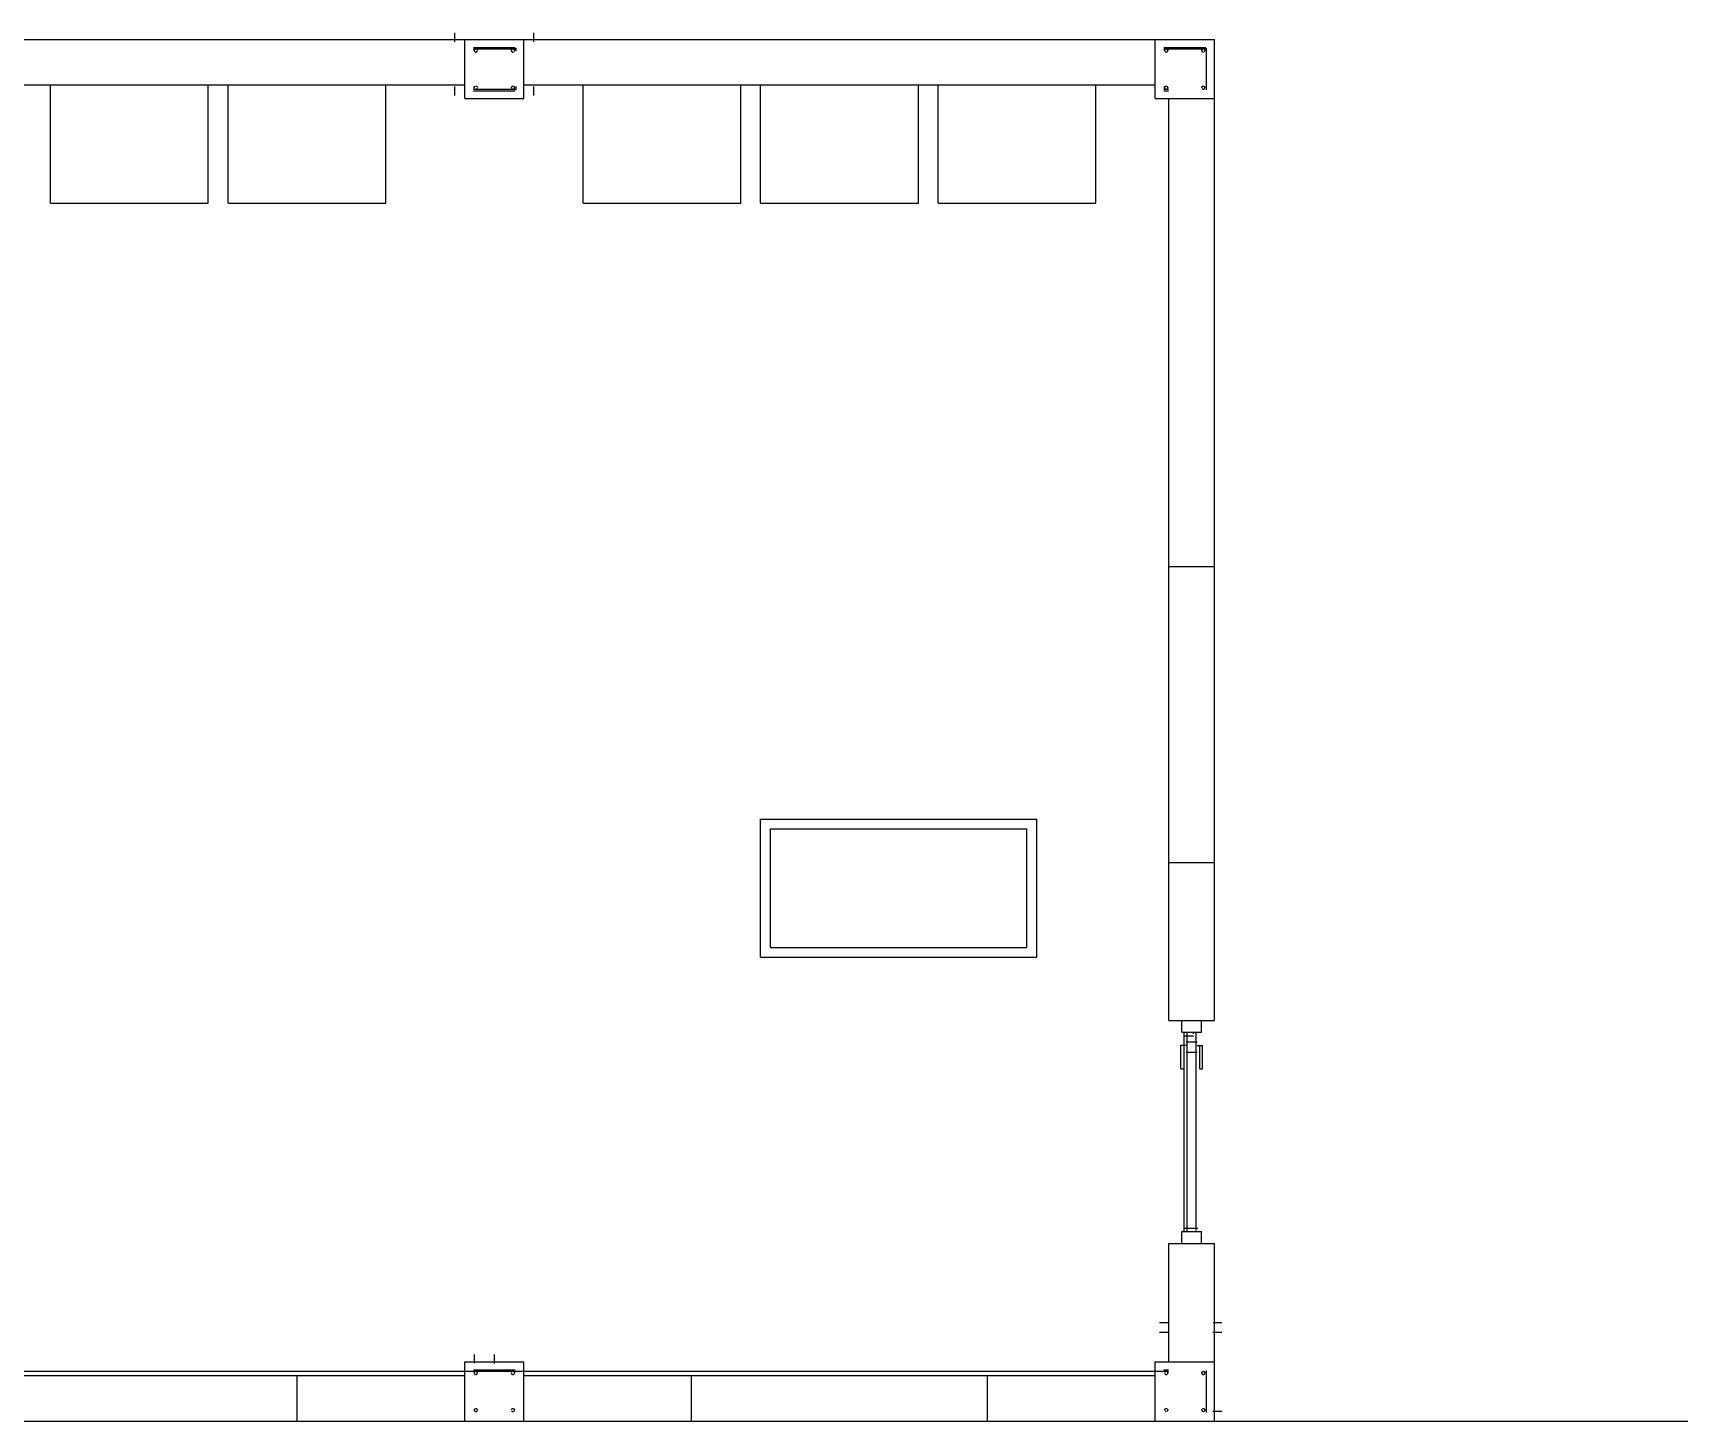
# Model space of a CAD drawing. Extents: x 10000 to 886466, y 10000 to 584000.
# Drawn here: x 507970 to 516315, y 147075 to 154108 of the extents above; entities that cross this region are included whole.
import ezdxf

# ---------------------------------------------------------------- set-up
doc = ezdxf.new("R2010")
doc.units = 0
doc.layers.add('A-CUT', color=1, linetype='CONTINUOUS')
doc.layers.add('A-VIS', color=7, linetype='CONTINUOUS')

msp = doc.modelspace()

# ---------------------------------------------------------------- linework, layer by layer
at = {"layer": 'A-CUT'}
for p, q in [((506659.25, 154075), (513959.25, 154075)), ((510159.25, 153775), (510159.25, 154075)), ((510459.25, 153775), (510459.25, 154075)), ((513659.25, 153775), (513659.25, 154075)), ((513959.25, 149105), (513959.25, 154075)), ((510207.25, 154019), (510207.404, 154020.561)), ((510207.25, 154019), (510207.404, 154017.439)), ((510207.404, 154020.561), (510207.859, 154022.061)), ((510207.404, 154017.439), (510207.859, 154015.939)), ((510207.859, 154022.061), (510208.598, 154023.445)), ((510207.859, 154015.939), (510208.598, 154014.555)), ((510208.598, 154014.555), (510209.593, 154013.343)), ((510209.593, 154024.657), (510210.805, 154025.652)), ((510209.593, 154013.343), (510210.805, 154012.348)), ((510210.805, 154025.652), (510212.189, 154026.391)), ((510212.189, 154026.391), (510213.689, 154026.846)), ((510212.189, 154011.609), (510213.689, 154011.154)), ((510213.689, 154011.154), (510215.25, 154011)), ((510215.25, 154011), (510216.811, 154011.154)), ((510216.811, 154011.154), (510218.311, 154011.609)), ((510218.311, 154026.391), (510219.695, 154025.652)), ((510218.311, 154011.609), (510219.695, 154012.348)), ((510219.695, 154012.348), (510220.907, 154013.343)), ((510220.907, 154024.657), (510221.902, 154023.445)), ((510220.907, 154013.343), (510221.902, 154014.555)), ((510221.902, 154023.445), (510222.641, 154022.061)), ((510221.902, 154014.555), (510222.641, 154015.939)), ((510223.096, 154017.439), (510223.25, 154019)), ((510395.25, 154019), (510395.404, 154020.561)), ((510395.404, 154020.561), (510395.859, 154022.061)), ((510395.404, 154017.439), (510395.859, 154015.939)), ((510395.859, 154022.061), (510396.598, 154023.445)), ((510395.859, 154015.939), (510396.598, 154014.555)), ((510396.598, 154023.445), (510397.593, 154024.657)), ((510396.598, 154014.555), (510397.593, 154013.343)), ((510397.593, 154024.657), (510398.805, 154025.652)), ((510397.593, 154013.343), (510398.805, 154012.348)), ((510398.805, 154025.652), (510400.189, 154026.391)), ((510398.805, 154012.348), (510400.189, 154011.609)), ((510400.189, 154026.391), (510401.689, 154026.846)), ((510400.189, 154011.609), (510401.689, 154011.154)), ((510401.689, 154026.846), (510403.25, 154027)), ((510401.689, 154011.154), (510403.25, 154011)), ((510403.25, 154027), (510404.811, 154026.846)), ((510403.25, 154011), (510404.811, 154011.154)), ((510404.811, 154011.154), (510406.311, 154011.609)), ((510406.311, 154026.391), (510407.695, 154025.652)), ((510407.695, 154025.652), (510408.907, 154024.657)), ((510408.907, 154024.657), (510409.902, 154023.445)), ((510408.907, 154013.343), (510409.902, 154014.555)), ((510409.902, 154023.445), (510410.641, 154022.061)), ((510409.902, 154014.555), (510410.641, 154015.939)), ((510410.641, 154022.061), (510411.096, 154020.561)), ((510410.641, 154015.939), (510411.096, 154017.439)), ((510411.096, 154020.561), (510411.25, 154019)), ((510411.096, 154017.439), (510411.25, 154019)), ((513707.25, 154019), (513707.404, 154020.561)), ((513707.25, 154019), (513707.404, 154017.439)), ((513707.404, 154020.561), (513707.859, 154022.061)), ((513707.404, 154017.439), (513707.859, 154015.939)), ((513708.598, 154023.445), (513709.593, 154024.657)), ((513709.593, 154024.657), (513710.805, 154025.652)), ((513709.593, 154013.343), (513710.805, 154012.348)), ((513710.805, 154025.652), (513712.189, 154026.391)), ((513712.189, 154026.391), (513713.689, 154026.846)), ((513712.189, 154011.609), (513713.689, 154011.154)), ((513713.689, 154026.846), (513715.25, 154027)), ((513713.689, 154011.154), (513715.25, 154011)), ((513715.25, 154027), (513716.811, 154026.846)), ((513715.25, 154011), (513716.811, 154011.154)), ((513716.811, 154026.846), (513718.311, 154026.391)), ((513718.311, 154026.391), (513719.695, 154025.652)), ((513718.311, 154011.609), (513719.695, 154012.348)), ((513719.695, 154012.348), (513720.907, 154013.343)), ((513720.907, 154024.657), (513721.902, 154023.445)), ((513720.907, 154013.343), (513721.902, 154014.555)), ((513721.902, 154023.445), (513722.641, 154022.061)), ((513721.902, 154014.555), (513722.641, 154015.939)), ((513722.641, 154022.061), (513723.096, 154020.561)), ((513722.641, 154015.939), (513723.096, 154017.439)), ((513723.096, 154020.561), (513723.25, 154019)), ((513723.096, 154017.439), (513723.25, 154019)), ((513895.25, 154019), (513895.404, 154020.561)), ((513895.25, 154019), (513895.404, 154017.439)), ((513895.404, 154020.561), (513895.859, 154022.061)), ((513895.404, 154017.439), (513895.859, 154015.939)), ((513895.859, 154015.939), (513896.598, 154014.555)), ((513896.598, 154014.555), (513897.593, 154013.343)), ((513897.593, 154013.343), (513898.805, 154012.348)), ((513898.805, 154025.652), (513900.189, 154026.391)), ((513900.189, 154026.391), (513901.689, 154026.846)), ((513900.189, 154011.609), (513901.689, 154011.154)), ((513901.689, 154026.846), (513903.25, 154027)), ((513901.689, 154011.154), (513903.25, 154011)), ((513903.25, 154027), (513904.811, 154026.846)), ((513903.25, 154011), (513904.811, 154011.154)), ((513904.811, 154026.846), (513906.311, 154026.391)), ((513906.311, 154026.391), (513907.695, 154025.652)), ((513907.695, 154025.652), (513908.907, 154024.657)), ((513907.695, 154012.348), (513908.907, 154013.343)), ((513908.907, 154024.657), (513909.902, 154023.445)), ((513908.907, 154013.343), (513909.902, 154014.555)), ((513909.902, 154023.445), (513910.641, 154022.061)), ((513909.902, 154014.555), (513910.641, 154015.939)), ((513911.096, 154020.561), (513911.25, 154019)), ((513911.096, 154017.439), (513911.25, 154019)), ((506959.25, 153845), (510159.25, 153845)), ((508059.25, 153245), (508059.25, 153845)), ((508859.25, 153245), (508859.25, 153845)), ((508959.25, 153245), (508959.25, 153845)), ((509759.25, 153245), (509759.25, 153845)), ((510207.25, 153831), (510207.404, 153832.561)), ((510207.25, 153831), (510207.404, 153829.439)), ((510207.404, 153832.561), (510207.859, 153834.061)), ((510207.404, 153829.439), (510207.859, 153827.939)), ((510207.859, 153834.061), (510208.598, 153835.445)), ((510208.598, 153835.445), (510209.593, 153836.657)), ((510209.593, 153836.657), (510210.805, 153837.652)), ((510209.593, 153825.343), (510210.805, 153824.348)), ((510212.189, 153838.391), (510213.689, 153838.846)), ((510212.189, 153823.609), (510213.689, 153823.154)), ((510213.689, 153823.154), (510215.25, 153823)), ((510215.25, 153823), (510216.811, 153823.154)), ((510216.811, 153838.846), (510218.311, 153838.391)), ((510216.811, 153823.154), (510218.311, 153823.609)), ((510218.311, 153838.391), (510219.695, 153837.652)), ((510218.311, 153823.609), (510219.695, 153824.348)), ((510220.907, 153836.657), (510221.902, 153835.445)), ((510220.907, 153825.343), (510221.902, 153826.555)), ((510221.902, 153835.445), (510222.641, 153834.061)), ((510221.902, 153826.555), (510222.641, 153827.939)), ((510223.096, 153832.561), (510223.25, 153831)), ((510395.25, 153831), (510395.404, 153829.439)), ((510395.404, 153832.561), (510395.859, 153834.061)), ((510395.404, 153829.439), (510395.859, 153827.939)), ((510395.859, 153834.061), (510396.598, 153835.445)), ((510395.859, 153827.939), (510396.598, 153826.555)), ((510396.598, 153826.555), (510397.593, 153825.343)), ((510397.593, 153836.657), (510398.805, 153837.652)), ((510397.593, 153825.343), (510398.805, 153824.348)), ((510398.805, 153837.652), (510400.189, 153838.391)), ((510398.805, 153824.348), (510400.189, 153823.609)), ((510400.189, 153838.391), (510401.689, 153838.846)), ((510400.189, 153823.609), (510401.689, 153823.154)), ((510401.689, 153838.846), (510403.25, 153839)), ((510401.689, 153823.154), (510403.25, 153823)), ((510403.25, 153839), (510404.811, 153838.846)), ((510403.25, 153823), (510404.811, 153823.154)), ((510404.811, 153838.846), (510406.311, 153838.391)), ((510404.811, 153823.154), (510406.311, 153823.609)), ((510406.311, 153838.391), (510407.695, 153837.652)), ((510407.695, 153824.348), (510408.907, 153825.343)), ((510408.907, 153836.657), (510409.902, 153835.445)), ((510408.907, 153825.343), (510409.902, 153826.555)), ((510409.902, 153835.445), (510410.641, 153834.061)), ((510409.902, 153826.555), (510410.641, 153827.939)), ((510410.641, 153834.061), (510411.096, 153832.561)), ((510410.641, 153827.939), (510411.096, 153829.439)), ((510411.096, 153832.561), (510411.25, 153831)), ((510411.096, 153829.439), (510411.25, 153831)), ((510459.25, 153845), (513659.25, 153845)), ((510759.25, 153245), (510759.25, 153845)), ((511559.25, 153245), (511559.25, 153845)), ((511659.25, 153245), (511659.25, 153845)), ((512459.25, 153245), (512459.25, 153845)), ((512559.25, 153245), (512559.25, 153845)), ((513359.25, 153245), (513359.25, 153845)), ((513707.25, 153831), (513707.404, 153832.561)), ((513707.25, 153831), (513707.404, 153829.439)), ((513707.404, 153832.561), (513707.859, 153834.061)), ((513707.404, 153829.439), (513707.859, 153827.939)), ((513707.859, 153834.061), (513708.598, 153835.445)), ((513707.859, 153827.939), (513708.598, 153826.555)), ((513708.598, 153826.555), (513709.593, 153825.343)), ((513709.593, 153836.657), (513710.805, 153837.652)), ((513709.593, 153825.343), (513710.805, 153824.348)), ((513710.805, 153837.652), (513712.189, 153838.391)), ((513710.805, 153824.348), (513712.189, 153823.609)), ((513712.189, 153838.391), (513713.689, 153838.846)), ((513712.189, 153823.609), (513713.689, 153823.154)), ((513713.689, 153838.846), (513715.25, 153839)), ((513713.689, 153823.154), (513715.25, 153823)), ((513715.25, 153839), (513716.811, 153838.846)), ((513715.25, 153823), (513716.811, 153823.154)), ((513716.811, 153823.154), (513718.311, 153823.609)), ((513718.311, 153838.391), (513719.695, 153837.652)), ((513718.311, 153823.609), (513719.695, 153824.348)), ((513719.695, 153837.652), (513720.907, 153836.657)), ((513720.907, 153836.657), (513721.902, 153835.445)), ((513720.907, 153825.343), (513721.902, 153826.555)), ((513721.902, 153826.555), (513722.641, 153827.939)), ((513722.641, 153834.061), (513723.096, 153832.561)), ((513722.641, 153827.939), (513723.096, 153829.439)), ((513723.096, 153832.561), (513723.25, 153831)), ((513723.096, 153829.439), (513723.25, 153831)), ((513895.25, 153831), (513895.404, 153832.561)), ((513895.25, 153831), (513895.404, 153829.439)), ((513895.404, 153832.561), (513895.859, 153834.061)), ((513895.404, 153829.439), (513895.859, 153827.939)), ((513895.859, 153834.061), (513896.598, 153835.445)), ((513896.598, 153835.445), (513897.593, 153836.657)), ((513897.593, 153836.657), (513898.805, 153837.652)), ((513897.593, 153825.343), (513898.805, 153824.348)), ((513898.805, 153837.652), (513900.189, 153838.391)), ((513900.189, 153838.391), (513901.689, 153838.846)), ((513900.189, 153823.609), (513901.689, 153823.154)), ((513901.689, 153838.846), (513903.25, 153839)), ((513901.689, 153823.154), (513903.25, 153823)), ((513903.25, 153839), (513904.811, 153838.846)), ((513904.811, 153823.154), (513906.311, 153823.609)), ((513906.311, 153838.391), (513907.695, 153837.652)), ((513907.695, 153824.348), (513908.907, 153825.343)), ((513908.907, 153836.657), (513909.902, 153835.445)), ((513908.907, 153825.343), (513909.902, 153826.555)), ((513909.902, 153835.445), (513910.641, 153834.061)), ((513909.902, 153826.555), (513910.641, 153827.939)), ((513911.096, 153832.561), (513911.25, 153831)), ((513911.096, 153829.439), (513911.25, 153831)), ((510159.25, 153775), (510459.25, 153775)), ((513659.25, 153775), (513959.25, 153775)), ((513729.25, 149105), (513729.25, 153775)), ((508059.25, 153245), (508859.25, 153245)), ((508959.25, 153245), (509759.25, 153245)), ((510759.25, 153245), (511559.25, 153245)), ((511659.25, 153245), (512459.25, 153245)), ((512559.25, 153245), (513359.25, 153245)), ((513729.25, 151405), (513959.25, 151405)), ((513729.25, 149905), (513959.25, 149905)), ((513729.25, 149105), (513959.25, 149105)), ((513794.25, 149045), (513794.25, 149105)), ((513794.25, 149045), (513894.25, 149045)), ((513821.75, 148035), (513821.75, 149045)), ((513894.25, 149045), (513894.25, 149105)), ((513788.75, 148860), (513788.75, 148980)), ((513788.75, 148980), (513815.75, 148980)), ((513806.75, 149027), (513854.25, 149027)), ((513815.75, 148996), (513872.75, 148996)), ((513854.25, 149037), (513854.25, 149040)), ((513866.75, 148040), (513866.75, 149040)), ((513872.75, 148978), (513899.75, 148978)), ((513899.75, 148860), (513899.75, 148980)), ((513815.75, 148944), (513872.75, 148944)), ((513788.75, 148860), (513802.75, 148860)), ((513885.75, 148860), (513899.75, 148860)), ((513806.75, 148053), (513866.75, 148053)), ((513729.25, 147975), (513959.25, 147975)), ((513729.25, 147375), (513729.25, 147975)), ((513794.25, 148035), (513894.25, 148035)), ((513794.25, 147975), (513794.25, 148035)), ((513894.25, 147975), (513894.25, 148035)), ((513959.25, 147075), (513959.25, 147975)), ((510159.25, 147375), (510459.25, 147375)), ((510159.25, 147075), (510159.25, 147375)), ((510459.25, 147075), (510459.25, 147375)), ((513659.25, 147375), (513959.25, 147375)), ((513659.25, 147075), (513659.25, 147375)), ((506959.25, 147305), (510159.25, 147305)), ((509309.25, 147075), (509309.25, 147305)), ((510207.25, 147319), (510207.404, 147320.561)), ((510207.25, 147319), (510207.404, 147317.439)), ((510207.404, 147320.561), (510207.859, 147322.061)), ((510207.404, 147317.439), (510207.859, 147315.939)), ((510207.859, 147322.061), (510208.598, 147323.445)), ((510207.859, 147315.939), (510208.598, 147314.555)), ((510208.598, 147323.445), (510209.593, 147324.657)), ((510208.598, 147314.555), (510209.593, 147313.343)), ((510209.593, 147324.657), (510210.805, 147325.652)), ((510209.593, 147313.343), (510210.805, 147312.348)), ((510210.805, 147325.652), (510212.189, 147326.391)), ((510210.805, 147312.348), (510212.189, 147311.609)), ((510213.689, 147326.846), (510215.25, 147327)), ((510213.689, 147311.154), (510215.25, 147311)), ((510215.25, 147327), (510216.811, 147326.846)), ((510215.25, 147311), (510216.811, 147311.154)), ((510216.811, 147326.846), (510218.311, 147326.391)), ((510216.811, 147311.154), (510218.311, 147311.609)), ((510218.311, 147326.391), (510219.695, 147325.652)), ((510218.311, 147311.609), (510219.695, 147312.348)), ((510219.695, 147325.652), (510220.907, 147324.657)), ((510219.695, 147312.348), (510220.907, 147313.343)), ((510220.907, 147324.657), (510221.902, 147323.445)), ((510220.907, 147313.343), (510221.902, 147314.555)), ((510221.902, 147314.555), (510222.641, 147315.939)), ((510222.641, 147322.061), (510223.096, 147320.561)), ((510222.641, 147315.939), (510223.096, 147317.439)), ((510223.096, 147317.439), (510223.25, 147319)), ((510395.25, 147319), (510395.404, 147320.561)), ((510395.25, 147319), (510395.404, 147317.439)), ((510395.859, 147322.061), (510396.598, 147323.445)), ((510395.859, 147315.939), (510396.598, 147314.555)), ((510396.598, 147314.555), (510397.593, 147313.343)), ((510397.593, 147324.657), (510398.805, 147325.652)), ((510397.593, 147313.343), (510398.805, 147312.348)), ((510398.805, 147325.652), (510400.189, 147326.391)), ((510398.805, 147312.348), (510400.189, 147311.609)), ((510401.689, 147326.846), (510403.25, 147327)), ((510401.689, 147311.154), (510403.25, 147311)), ((510403.25, 147311), (510404.811, 147311.154)), ((510404.811, 147326.846), (510406.311, 147326.391)), ((510404.811, 147311.154), (510406.311, 147311.609)), ((510406.311, 147326.391), (510407.695, 147325.652)), ((510406.311, 147311.609), (510407.695, 147312.348)), ((510407.695, 147325.652), (510408.907, 147324.657)), ((510408.907, 147313.343), (510409.902, 147314.555)), ((510409.902, 147314.555), (510410.641, 147315.939)), ((510410.641, 147322.061), (510411.096, 147320.561)), ((510410.641, 147315.939), (510411.096, 147317.439)), ((510411.096, 147320.561), (510411.25, 147319)), ((510411.096, 147317.439), (510411.25, 147319)), ((510459.25, 147305), (513659.25, 147305)), ((511309.25, 147075), (511309.25, 147305)), ((512809.25, 147075), (512809.25, 147305)), ((513707.25, 147319), (513707.404, 147317.439)), ((513707.859, 147322.061), (513708.598, 147323.445)), ((513707.859, 147315.939), (513708.598, 147314.555)), ((513708.598, 147323.445), (513709.593, 147324.657)), ((513708.598, 147314.555), (513709.593, 147313.343)), ((513709.593, 147324.657), (513710.805, 147325.652)), ((513709.593, 147313.343), (513710.805, 147312.348)), ((513710.805, 147325.652), (513712.189, 147326.391)), ((513710.805, 147312.348), (513712.189, 147311.609)), ((513712.189, 147326.391), (513713.689, 147326.846)), ((513712.189, 147311.609), (513713.689, 147311.154)), ((513713.689, 147326.846), (513715.25, 147327)), ((513715.25, 147327), (513716.811, 147326.846)), ((513715.25, 147311), (513716.811, 147311.154)), ((513716.811, 147326.846), (513718.311, 147326.391)), ((513716.811, 147311.154), (513718.311, 147311.609)), ((513718.311, 147311.609), (513719.695, 147312.348)), ((513719.695, 147312.348), (513720.907, 147313.343)), ((513720.907, 147324.657), (513721.902, 147323.445)), ((513720.907, 147313.343), (513721.902, 147314.555)), ((513721.902, 147314.555), (513722.641, 147315.939)), ((513722.641, 147322.061), (513723.096, 147320.561)), ((513722.641, 147315.939), (513723.096, 147317.439)), ((513723.096, 147320.561), (513723.25, 147319)), ((513723.096, 147317.439), (513723.25, 147319)), ((513895.25, 147319), (513895.404, 147320.561)), ((513895.404, 147320.561), (513895.859, 147322.061)), ((513895.404, 147317.439), (513895.859, 147315.939)), ((513895.859, 147322.061), (513896.598, 147323.445)), ((513895.859, 147315.939), (513896.598, 147314.555)), ((513896.598, 147323.445), (513897.593, 147324.657)), ((513896.598, 147314.555), (513897.593, 147313.343)), ((513897.593, 147324.657), (513898.805, 147325.652)), ((513897.593, 147313.343), (513898.805, 147312.348)), ((513898.805, 147325.652), (513900.189, 147326.391)), ((513898.805, 147312.348), (513900.189, 147311.609)), ((513900.189, 147326.391), (513901.689, 147326.846)), ((513900.189, 147311.609), (513901.689, 147311.154)), ((513901.689, 147326.846), (513903.25, 147327)), ((513901.689, 147311.154), (513903.25, 147311)), ((513903.25, 147327), (513904.811, 147326.846)), ((513904.811, 147326.846), (513906.311, 147326.391)), ((513904.811, 147311.154), (513906.311, 147311.609)), ((513906.311, 147326.391), (513907.695, 147325.652)), ((513906.311, 147311.609), (513907.695, 147312.348)), ((513907.695, 147325.652), (513908.907, 147324.657)), ((513907.695, 147312.348), (513908.907, 147313.343)), ((513908.907, 147324.657), (513909.902, 147323.445)), ((513908.907, 147313.343), (513909.902, 147314.555)), ((513909.902, 147314.555), (513910.641, 147315.939)), ((513910.641, 147322.061), (513911.096, 147320.561)), ((513910.641, 147315.939), (513911.096, 147317.439)), ((513911.096, 147320.561), (513911.25, 147319)), ((513911.096, 147317.439), (513911.25, 147319)), ((510207.25, 147131), (510207.404, 147132.561)), ((510207.25, 147131), (510207.404, 147129.439)), ((510207.404, 147132.561), (510207.859, 147134.061)), ((510207.404, 147129.439), (510207.859, 147127.939)), ((510207.859, 147134.061), (510208.598, 147135.445)), ((510207.859, 147127.939), (510208.598, 147126.555)), ((510208.598, 147126.555), (510209.593, 147125.343)), ((510210.805, 147137.652), (510212.189, 147138.391)), ((510210.805, 147124.348), (510212.189, 147123.609)), ((510212.189, 147138.391), (510213.689, 147138.846)), ((510213.689, 147138.846), (510215.25, 147139)), ((510215.25, 147139), (510216.811, 147138.846)), ((510216.811, 147138.846), (510218.311, 147138.391)), ((510218.311, 147138.391), (510219.695, 147137.652)), ((510218.311, 147123.609), (510219.695, 147124.348)), ((510219.695, 147137.652), (510220.907, 147136.657)), ((510219.695, 147124.348), (510220.907, 147125.343)), ((510220.907, 147136.657), (510221.902, 147135.445)), ((510220.907, 147125.343), (510221.902, 147126.555)), ((510222.641, 147134.061), (510223.096, 147132.561)), ((510222.641, 147127.939), (510223.096, 147129.439)), ((510223.096, 147132.561), (510223.25, 147131)), ((510395.859, 147134.061), (510396.598, 147135.445)), ((510396.598, 147135.445), (510397.593, 147136.657)), ((510396.598, 147126.555), (510397.593, 147125.343)), ((510397.593, 147136.657), (510398.805, 147137.652)), ((510397.593, 147125.343), (510398.805, 147124.348)), ((510398.805, 147137.652), (510400.189, 147138.391)), ((510398.805, 147124.348), (510400.189, 147123.609)), ((510400.189, 147138.391), (510401.689, 147138.846)), ((510401.689, 147138.846), (510403.25, 147139)), ((510404.811, 147138.846), (510406.311, 147138.391)), ((510406.311, 147138.391), (510407.695, 147137.652)), ((510407.695, 147137.652), (510408.907, 147136.657)), ((510407.695, 147124.348), (510408.907, 147125.343)), ((510408.907, 147136.657), (510409.902, 147135.445)), ((510408.907, 147125.343), (510409.902, 147126.555)), ((510409.902, 147135.445), (510410.641, 147134.061)), ((510410.641, 147134.061), (510411.096, 147132.561)), ((510410.641, 147127.939), (510411.096, 147129.439)), ((510411.096, 147132.561), (510411.25, 147131)), ((510411.096, 147129.439), (510411.25, 147131)), ((513707.25, 147131), (513707.404, 147132.561)), ((513707.25, 147131), (513707.404, 147129.439)), ((513707.859, 147134.061), (513708.598, 147135.445)), ((513707.859, 147127.939), (513708.598, 147126.555)), ((513708.598, 147135.445), (513709.593, 147136.657)), ((513709.593, 147136.657), (513710.805, 147137.652)), ((513710.805, 147137.652), (513712.189, 147138.391)), ((513710.805, 147124.348), (513712.189, 147123.609)), ((513712.189, 147138.391), (513713.689, 147138.846)), ((513713.689, 147138.846), (513715.25, 147139)), ((513715.25, 147139), (513716.811, 147138.846)), ((513716.811, 147138.846), (513718.311, 147138.391)), ((513718.311, 147123.609), (513719.695, 147124.348)), ((513719.695, 147137.652), (513720.907, 147136.657)), ((513719.695, 147124.348), (513720.907, 147125.343)), ((513720.907, 147136.657), (513721.902, 147135.445)), ((513720.907, 147125.343), (513721.902, 147126.555)), ((513721.902, 147135.445), (513722.641, 147134.061)), ((513721.902, 147126.555), (513722.641, 147127.939)), ((513722.641, 147134.061), (513723.096, 147132.561)), ((513722.641, 147127.939), (513723.096, 147129.439)), ((513723.096, 147132.561), (513723.25, 147131)), ((513723.096, 147129.439), (513723.25, 147131)), ((513895.25, 147131), (513895.404, 147132.561)), ((513895.25, 147131), (513895.404, 147129.439)), ((513895.404, 147132.561), (513895.859, 147134.061)), ((513895.404, 147129.439), (513895.859, 147127.939)), ((513895.859, 147134.061), (513896.598, 147135.445)), ((513895.859, 147127.939), (513896.598, 147126.555)), ((513896.598, 147126.555), (513897.593, 147125.343)), ((513898.805, 147137.652), (513900.189, 147138.391)), ((513898.805, 147124.348), (513900.189, 147123.609)), ((513900.189, 147138.391), (513901.689, 147138.846)), ((513901.689, 147138.846), (513903.25, 147139)), ((513903.25, 147139), (513904.811, 147138.846)), ((513904.811, 147138.846), (513906.311, 147138.391)), ((513906.311, 147138.391), (513907.695, 147137.652)), ((513906.311, 147123.609), (513907.695, 147124.348)), ((513907.695, 147137.652), (513908.907, 147136.657)), ((513907.695, 147124.348), (513908.907, 147125.343)), ((513908.907, 147136.657), (513909.902, 147135.445)), ((513908.907, 147125.343), (513909.902, 147126.555)), ((513909.902, 147135.445), (513910.641, 147134.061)), ((513909.902, 147126.555), (513910.641, 147127.939)), ((513910.641, 147134.061), (513911.096, 147132.561)), ((513910.641, 147127.939), (513911.096, 147129.439)), ((513911.096, 147132.561), (513911.25, 147131)), ((513911.096, 147129.439), (513911.25, 147131)), ((496159.25, 147075), (513959.25, 147075)), ((510212.189, 147123.609), (510213.689, 147123.154)), ((510213.689, 147123.154), (510215.25, 147123)), ((510215.25, 147123), (510216.811, 147123.154)), ((510216.811, 147123.154), (510218.311, 147123.609)), ((510400.189, 147123.609), (510401.689, 147123.154)), ((510401.689, 147123.154), (510403.25, 147123)), ((510404.811, 147123.154), (510406.311, 147123.609)), ((513712.189, 147123.609), (513713.689, 147123.154)), ((513900.189, 147123.609), (513901.689, 147123.154)), ((513901.689, 147123.154), (513903.25, 147123)), ((513903.25, 147123), (513904.811, 147123.154))]:
    msp.add_line(p, q, dxfattribs=at)
at = {"layer": 'A-VIS'}
for p, q in [((506659.25, 154075), (513959.25, 154075)), ((510109.25, 154062.532), (510109.25, 154107.95)), ((510159.25, 154017.243), (510159.25, 154075)), ((510459.25, 154017.243), (510459.25, 154075)), ((510509.25, 154062.532), (510509.25, 154107.95)), ((513659.25, 154017.243), (513659.25, 154075)), ((513959.25, 149105), (513959.25, 154075)), ((510203.25, 154035), (510415.25, 154035)), ((510203.25, 154027), (510415.25, 154027)), ((510207.25, 154017.253), (510207.25, 154031)), ((510419.25, 154017.253), (510419.25, 154031)), ((513703.25, 154035), (513915.25, 154035)), ((513703.25, 154027), (513915.25, 154027)), ((513707.25, 154017.253), (513707.25, 154031)), ((513919.25, 153819), (513919.25, 154031)), ((507980.905, 153845), (508071.398, 153845)), ((508059.25, 153245), (508059.25, 153845)), ((508840.412, 153845), (508976.327, 153845)), ((508859.25, 153245), (508859.25, 153845)), ((508959.25, 153245), (508959.25, 153845)), ((509745.188, 153845), (510152.384, 153845)), ((509759.25, 153245), (509759.25, 153845)), ((510109.25, 153791.081), (510109.25, 153836.499)), ((510159.25, 153775), (510159.25, 153836.44)), ((510203.25, 153823), (510415.25, 153823)), ((510203.25, 153815), (510415.25, 153815)), ((510207.25, 153819), (510207.25, 153836.391)), ((510419.25, 153819), (510419.25, 153836.391)), ((510459.25, 153775), (510459.25, 153836.44)), ((510468.933, 153845), (510740.412, 153845)), ((510509.25, 153791.081), (510509.25, 153836.499)), ((510759.25, 153245), (510759.25, 153836.462)), ((511554.849, 153845), (511645.342, 153845)), ((511559.25, 153245), (511559.25, 153845)), ((511659.25, 153245), (511659.25, 153836.462)), ((512459.25, 153245), (512459.25, 153836.462)), ((512459.426, 153845), (512549.919, 153845)), ((512559.25, 153245), (512559.25, 153836.462)), ((513359.25, 153245), (513359.25, 153836.462)), ((513364.356, 153845), (513659.25, 153845)), ((513659.25, 153775), (513659.25, 153881.686)), ((513703.25, 153823), (513726.272, 153823)), ((513703.25, 153815), (513726.272, 153815)), ((513707.25, 153819), (513707.25, 153836.391)), ((510159.25, 153775), (510459.25, 153775)), ((513659.25, 153775), (513771.626, 153775)), ((513729.25, 149105), (513729.25, 153775)), ((513907.185, 153775), (513959.25, 153775)), ((508059.25, 153245), (508859.25, 153245)), ((508959.25, 153245), (509759.25, 153245)), ((510759.25, 153245), (511559.25, 153245)), ((511659.25, 153245), (512459.25, 153245)), ((512559.25, 153245), (513359.25, 153245)), ((513729.25, 151405), (513771.626, 151405)), ((513907.29, 151405), (513959.25, 151405)), ((511659.25, 150125), (513059.25, 150125)), ((511659.25, 149425), (511659.25, 150125)), ((511709.25, 149475), (511709.25, 150075)), ((511709.25, 150075), (513009.25, 150075)), ((513009.25, 149475), (513009.25, 150075)), ((513059.25, 149425), (513059.25, 150125)), ((513729.25, 149905), (513771.626, 149905)), ((513907.29, 149905), (513959.25, 149905)), ((511709.25, 149475), (513009.25, 149475)), ((511659.25, 149425), (513059.25, 149425)), ((513729.25, 149105), (513816.848, 149105)), ((513794.25, 149045), (513794.25, 149105)), ((513794.25, 149045), (513894.25, 149045)), ((513806.75, 148035), (513806.75, 149045)), ((513894.25, 149045), (513894.25, 149086.367)), ((513907.29, 149105), (513959.25, 149105)), ((513788.75, 148860), (513788.75, 148980)), ((513788.75, 148980), (513815.75, 148980)), ((513806.75, 149027), (513854.25, 149027)), ((513866.75, 148040), (513866.75, 149040)), ((513872.75, 148978), (513899.75, 148978)), ((513885.75, 148860), (513885.75, 148980)), ((513788.75, 148860), (513802.75, 148860)), ((513885.75, 148860), (513899.75, 148860)), ((513806.75, 148053), (513876.25, 148053)), ((513729.25, 147975), (513959.25, 147975)), ((513729.25, 147375), (513729.25, 147975)), ((513794.25, 148035), (513894.25, 148035)), ((513794.25, 147975), (513794.25, 148035)), ((513894.25, 147975), (513894.25, 148035)), ((513959.25, 147075), (513959.25, 147975)), ((513681.003, 147575), (513726.184, 147575)), ((513952.446, 147575), (513997.628, 147575)), ((513680.999, 147525), (513726.16, 147525)), ((513952.32, 147525), (513997.834, 147525)), ((510159.25, 147375), (510459.25, 147375)), ((510159.25, 147321.931), (510159.25, 147375)), ((510209.25, 147367.48), (510209.25, 147412.402)), ((510309.25, 147367.188), (510309.25, 147412.674)), ((510459.25, 147321.931), (510459.25, 147375)), ((513659.25, 147375), (513771.626, 147375)), ((513659.25, 147276.699), (513659.25, 147375)), ((513907.185, 147375), (513959.25, 147375)), ((506895.209, 147327), (513726.272, 147327)), ((509309.25, 147276.699), (509309.25, 147305)), ((510203.25, 147335), (510415.25, 147335)), ((511309.25, 147276.699), (511309.25, 147305)), ((512809.25, 147276.699), (512809.25, 147305)), ((513703.25, 147335), (513726.272, 147335)), ((513919.25, 147119), (513919.25, 147331)), ((513952.32, 147125), (513997.834, 147125)), ((513907.138, 147075), (538809.25, 147075))]:
    msp.add_line(p, q, dxfattribs=at)

doc.saveas('drawing.dxf')
